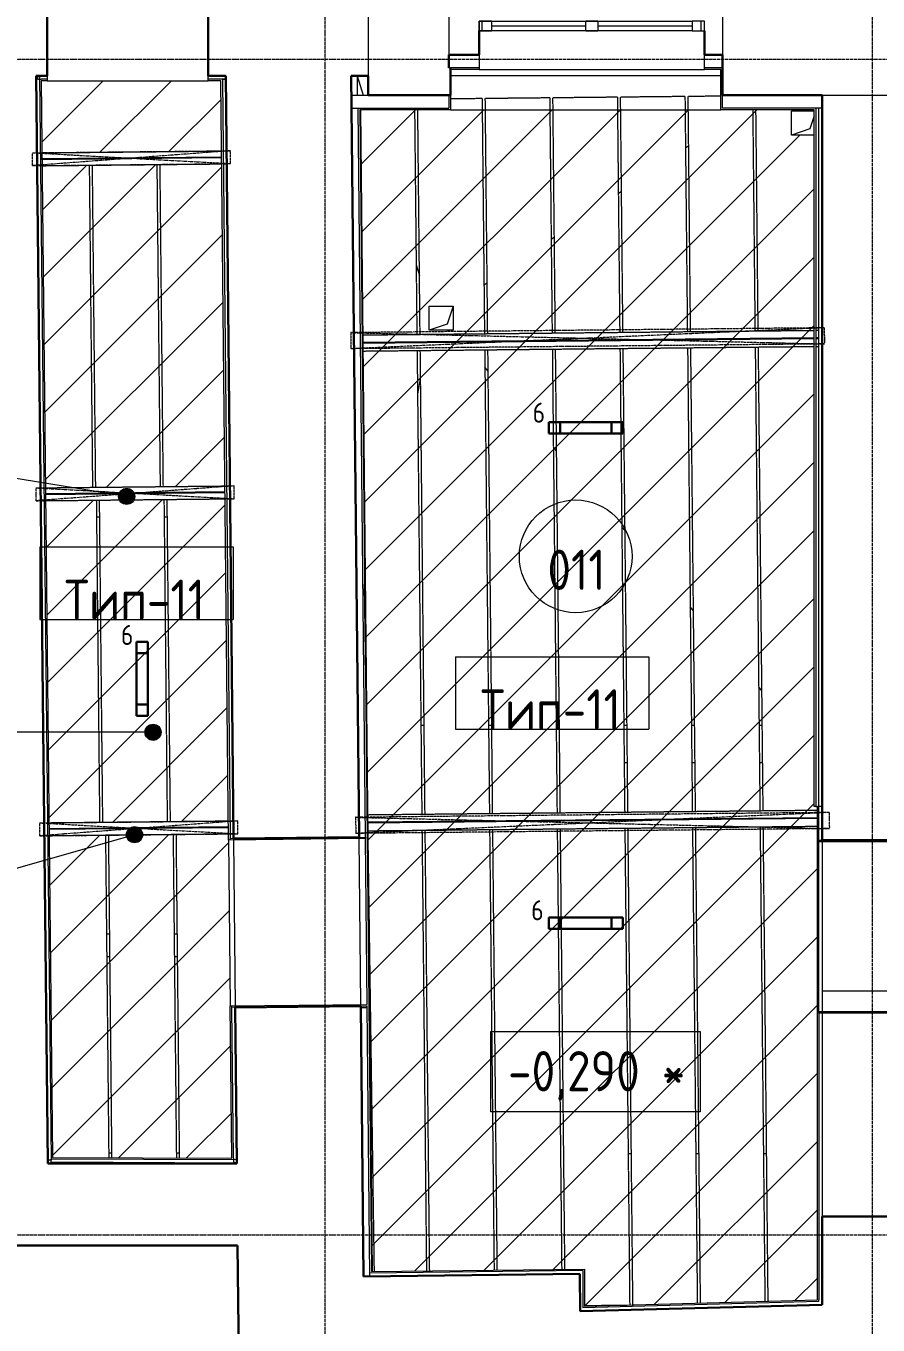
# Model space of a CAD drawing. Header units: millimetres. Extents: x -10295 to 67740, y -1344 to 46499.
# Drawn here: x 36591 to 41883, y 12384 to 20451 of the extents above; entities that cross this region are included whole.
import ezdxf

# ---------------------------------------------------------------- set-up
doc = ezdxf.new("R2010")
doc.units = ezdxf.units.MM
for name, pattern in [('ADSK_Линия сетки', [25, 20, -2.5, 0, -2.5]), ('ADSK_Штрих_ш3 п1_5', [4.5, 3, -1.5]), ('ADSK_Штрихпунктирная 2 точки_ш15 п1_5 п1_5 п1_5', [19.5, 15, -1.5, 0, -1.5, 0, -1.5])]:
    doc.linetypes.add(name, pattern=pattern)
for name, color, linetype, lineweight in [('_ Окна', 7, 'Continuous', 9), ('Аннотация', 7, 'Continuous', 18), ('Каркас', 7, 'Continuous', 18), ('Марки', 7, 'Continuous', 20), ('Марки помещений', 7, 'Continuous', 20), ('Обобщенные модели', 7, 'Continuous', 18), ('Окна', 7, 'Continuous', 9), ('Оси', 7, 'Continuous', 9), ('Отметки', 7, 'Continuous', 9), ('Перекрытие', 7, 'Continuous', 18), ('Потолки', 7, 'Continuous', 9), ('Потолки штриховка', 7, 'Continuous', 9), ('Стены внутренние', 7, 'Continuous', 18), ('Стены наружные', 7, 'Continuous', 18), ('Стены несущие', 7, 'Continuous', 30), ('Стены отделка', 7, 'Continuous', 30), ('Стены штриховка', 7, 'Continuous', 9)]:
    doc.layers.add(name, color=color, linetype=linetype, lineweight=lineweight)
doc.layers.add('Линии', color=7, linetype='Continuous', lineweight=9, true_color=0x00a600)
doc.styles.add('GOST Common_1', font='GOST_Common.ttf', dxfattribs={"width": 0.9, "height": 250})
doc.styles.add('GOST Common_2', font='GOST_Common.ttf', dxfattribs={"width": 0.9, "height": 250})
doc.styles.add('GOST Common_4', font='GOST_Common.ttf', dxfattribs={"width": 0.9, "height": 125})
doc.styles.add('GOST Common_B', font='', dxfattribs={"width": 0.9, "height": 250})
doc.styles.get('GOST Common_B').set_extended_font_data('GOST Common', bold=True)
pattern_1 = [(45, (0, 0), (-211.9927, 211.9927), [])]

# ---------------------------------------------------------------- blocks, each defined once
blk = doc.blocks.new('GM_Отверстие прямоугольное _в плите_ - Отверстие-V1-План потолков в подвале')
at = {"layer": 'Обобщенные модели'}
for p, q in [((-65, 75), (75, 75)), ((-65, 75), (75, 75)), ((-65, -45), (-37.5, 37.5)), ((-37.5, 37.5), (75, 75)), ((75, 75), (75, -75)), ((75, 75), (75, -75)), ((75, -75), (-65, -75)), ((75, -75), (-65, -75))]:
    blk.add_line(p, q, dxfattribs=at)
blk = doc.blocks.new('GM_Отверстие прямоугольное _в плите_ - Отверстие-V2-План потолков в подвале')
at = {"layer": 'Обобщенные модели'}
for p, q in [((-75, -75), (-75, 75)), ((-75, 75), (75, 75)), ((-75, -75), (-75, 75)), ((-75, 75), (75, 75)), ((-75, -75), (-37.5, 37.5)), ((-37.5, 37.5), (75, 75)), ((75, 75), (75, -75)), ((75, 75), (75, -75)), ((75, -75), (-75, -75)), ((75, -75), (-75, -75))]:
    blk.add_line(p, q, dxfattribs=at)
blk = doc.blocks.new('ADSK_Балка_Двутавр_ТипБ_АСТО20-93 - 80Х140н б3-2360380-План потолков в подвале')
at = {"layer": 'Каркас'}
for p, q in [((565.4, 2.7), (-551.4, 2.7)), ((565.4, -2.8), (-551.4, -2.8))]:
    blk.add_line(p, q, dxfattribs=at)
blk = doc.blocks.new('ADSK_Балка_Двутавр_ТипБ_АСТО20-93 - 80Х140н б3-2360381-План потолков в подвале')
at = {"layer": 'Каркас'}
for p, q in [((543.2, 2.7), (-572.4, 2.7)), ((543.2, -2.8), (-572.4, -2.8))]:
    blk.add_line(p, q, dxfattribs=at)
blk = doc.blocks.new('ADSK_Балка_Двутавр_ТипБ_АСТО20-93 - 80Х140н б3-2360382-План потолков в подвале')
at = {"layer": 'Каркас'}
for p, q in [((564.3, 2.7), (-550.1, 2.7)), ((564.3, -2.8), (-550.1, -2.8))]:
    blk.add_line(p, q, dxfattribs=at)
blk = doc.blocks.new('ADSK_Балка_Двутавр_ТипБ_АСТО20-93 - 100Х200Н б12-2360111-План потолков в подвале')
at = {"layer": 'Каркас'}
for p, q in [((-1420.8, 2.7), (-1425.8, 2.7)), ((1412.2, 2.7), (1392.2, 2.7)), ((-1420.8, -2.8), (-1425.8, -2.8)), ((1412.2, -2.8), (1392.2, -2.8))]:
    blk.add_line(p, q, dxfattribs=at)
at = {"layer": 'Каркас', "color": 18, "true_color": 0x050505}
for p, q in [((1382.2, 2.7), (-1420.8, 2.7)), ((1382.2, -2.8), (-1420.8, -2.8))]:
    blk.add_line(p, q, dxfattribs=at)
blk = doc.blocks.new('ADSK_Балка_Двутавр_ТипБ_АСТО20-93 - 100Х200Н б12-2360112-План потолков в подвале')
at = {"layer": 'Каркас'}
for p, q in [((-1377.2, 2.7), (-1382.2, 2.7)), ((-1377.2, -2.8), (-1382.2, -2.8))]:
    blk.add_line(p, q, dxfattribs=at)
at = {"layer": 'Каркас', "color": 18, "true_color": 0x050505}
for p, q in [((1415.6, 2.7), (-1377.2, 2.7)), ((1415.5, -2.8), (-1377.2, -2.8))]:
    blk.add_line(p, q, dxfattribs=at)
blk = doc.blocks.new('окна_rehau_двупольное - 1360х1320Н ОК33-3751932-План потолков в подвале')
at = {"layer": '_ Окна', "lineweight": 18}
for p, q in [((-700, -105), (-700, -45)), ((-700, -45), (-624, -45)), ((-624, -45), (-624, -105)), ((-38, -105), (-38, -45)), ((-38, -45), (38, -45)), ((38, -45), (38, -105)), ((624, -45), (624, -105)), ((700, -45), (624, -45)), ((700, -105), (700, -45)), ((-624, -105), (-700, -105)), ((38, -105), (-38, -105)), ((624, -105), (700, -105))]:
    blk.add_line(p, q, dxfattribs=at)
at = {"layer": '_ Окна'}
for p, q in [((-680, -105), (-680, -45)), ((-624, -75), (-38, -75)), ((38, -75), (624, -75)), ((680, -105), (680, -45))]:
    blk.add_line(p, q, dxfattribs=at)
at = {"layer": 'Окна'}
for p, q in [((-700, -45), (-700, -105)), ((-624, -45), (-700, -45)), ((-624, -45), (-38, -45)), ((38, -45), (-38, -45)), ((38, -45), (624, -45)), ((700, -45), (624, -45)), ((700, -105), (700, -45)), ((-700, -105), (-624, -105)), ((-38, -105), (-624, -105)), ((-38, -105), (38, -105)), ((624, -105), (38, -105)), ((624, -105), (700, -105))]:
    blk.add_line(p, q, dxfattribs=at)
blk = doc.blocks.new('ADSK_Марка_Помещение_ОдноЗначение - Номер-159740-План потолков в подвале')
at = {"layer": 'Марки помещений'}
blk.add_circle((0, 0), 3.5, dxfattribs=at)
blk = doc.blocks.new('Высотные отметки - Рамка-12095-План потолков в подвале')
at = {"layer": 'Аннотация', "lineweight": 20}
for p, q in [((-6.5, 0), (-6.5, 5)), ((-6.5, 5), (6.5, 5)), ((6.5, 5), (6.5, 0)), ((6.5, 0), (-6.5, 0))]:
    blk.add_line(p, q, dxfattribs=at)
blk = doc.blocks.new('ADSK_Марка_Потолок - ADSK_Марка и Смещение от уровня-155896-План потолков в подвале')
at = {"layer": 'Марки'}
for p, q in [((-6, 4.5), (-6, 0)), ((-6, 4.5), (6, 4.5)), ((6, 4.5), (6, 0)), ((-6, 0), (6, 0))]:
    blk.add_line(p, q, dxfattribs=at)

msp = doc.modelspace()

# ---------------------------------------------------------------- hatches: boundary and pattern name
at = {"layer": 'Отметки'}
h = msp.add_hatch(color=256, dxfattribs=at)
edge = h.paths.add_edge_path()
edge.add_arc((37216.697, 17529.915), 50, 0, 360)
h = msp.add_hatch(color=256, dxfattribs=at)
edge = h.paths.add_edge_path()
edge.add_arc((37380.552, 16065.156), 50, 0, 360)
h = msp.add_hatch(color=256, dxfattribs=at)
edge = h.paths.add_edge_path()
edge.add_arc((37265.546, 15429.144), 50, 0, 360)
at = {"layer": 'Потолки штриховка', "lineweight": 18}
h = msp.add_hatch(dxfattribs=at)
h.set_pattern_fill('FP_2', color=256, style=0, pattern_type=2)
h.set_pattern_definition(pattern_1)
h.paths.add_polyline_path([(37869.938, 13420.502), (37849.446, 15435.083), (36735.128, 15423.42), (36756.703, 13424.555), (37860.318, 13420.537)])
h.paths.add_polyline_path([(36734.265, 15503.744), (37848.63, 15515.263), (37828.291, 17514.868), (36712.789, 17503.42), (36734.142, 15515.263)])
h.paths.add_polyline_path([(36711.928, 17583.517), (37827.473, 17595.263), (37807.133, 19594.952), (36690.451, 19583.278), (36711.802, 17595.263)])
h.paths.add_polyline_path([(36689.588, 19663.589), (37806.317, 19675.121), (37801.88, 20111.318), (36684.78, 20111.318), (36689.465, 19675.121)])
h = msp.add_hatch(dxfattribs=at)
h.set_pattern_fill('FP_2', color=256, style=0, pattern_type=2)
h.set_pattern_definition(pattern_1)
h.paths.add_polyline_path([(40060.55, 12501.077), (41506.4, 12539.973), (41506.402, 15603.323), (41486.402, 15603.323), (41486.402, 19774.096), (41346.402, 19774.096), (41346.402, 19924.096), (41486.402, 19924.096), (41486.402, 19931.318), (38668.756, 19931.318), (38742.138, 12717.042), (40060.55, 12732.056), (40060.55, 12509.962)])
h.paths.add_polyline_path([(39245, 18561.318), (39095, 18561.318), (39095, 18711.318), (39245, 18711.318)])

# ---------------------------------------------------------------- linework, layer by layer
at = {"layer": 'Каркас', "color": 8, "linetype": 'ADSK_Штрих_ш3 п1_5', "lineweight": 9, "true_color": 0x808080}
for p, q in [((40263.987, 20008.925), (39864.008, 20004.856)), ((40263.987, 20008.925), (40264.777, 19931.318)), ((40683.966, 20013.197), (40283.986, 20009.128)), ((40284.778, 19931.318), (40283.986, 20009.128)), ((40683.966, 20013.197), (40684.799, 19931.318)), ((40906.854, 20015.464), (40703.965, 20013.4)), ((40704.8, 19931.318), (40703.965, 20013.4)), ((39424.031, 20000.381), (39226.854, 19998.375)), ((39424.031, 20000.381), (39424.733, 19931.318)), ((39844.009, 20004.653), (39444.03, 20000.584)), ((39444.734, 19931.318), (39444.03, 20000.584)), ((39844.009, 20004.653), (39844.755, 19931.318)), ((39864.756, 19931.318), (39864.008, 20004.856)), ((36689.588, 19663.589), (37806.319, 19674.948)), ((36690.448, 19583.594), (37807.133, 19594.952)), ((36984.16, 19586.581), (37004.504, 17586.493)), ((37024.502, 17586.696), (37004.158, 19586.785)), ((37404.137, 19590.853), (37424.481, 17590.765)), ((37444.479, 17590.968), (37424.135, 19591.056)), ((41496.402, 18561.385), (41516.402, 18561.588)), ((38677.982, 18532.717), (38682.982, 18532.768)), ((38678.999, 18432.722), (38683.999, 18432.773)), ((41496.402, 18461.38), (41516.402, 18461.583)), ((36711.928, 17583.517), (37827.477, 17594.864)), ((36712.788, 17503.522), (37828.291, 17514.868)), ((37028.208, 17506.73), (37048.55, 15506.941)), ((37068.548, 15507.144), (37048.206, 17506.933)), ((37448.186, 17511.002), (37468.527, 15511.213)), ((37488.525, 15511.416), (37468.184, 17511.205)), ((38710.689, 15808.815), (38693.733, 16984.19)), ((36734.265, 15503.744), (37848.632, 15515.079)), ((38708.286, 15553.443), (38713.286, 15553.494)), ((36735.124, 15423.749), (37849.446, 15435.083)), ((37085.085, 15427.309), (37105.469, 13423.286)), ((37125.47, 13423.213), (37105.083, 15427.512)), ((37505.062, 15431.58), (37525.505, 13421.756)), ((37545.506, 13421.683), (37525.06, 15431.784)), ((38709.303, 15453.449), (38714.303, 15453.5)), ((37105.774, 13393.284), (37105.825, 13388.338)), ((37125.825, 13388.338), (37125.775, 13393.212)), ((37525.811, 13391.755), (37525.831, 13389.77)), ((37545.829, 13389.973), (37545.811, 13391.682)), ((37385.059, 13388.338), (37525.831, 13389.77)), ((37545.829, 13389.973), (37669.528, 13391.232))]:
    msp.add_line(p, q, dxfattribs=at)
at = {"layer": 'Каркас', "color": 8, "linetype": 'ADSK_Штрих_ш3 п1_5', "lineweight": 9, "true_color": 0x828282}
for p, q in [((39004.712, 19931.318), (39018.903, 18536.184)), ((39038.902, 18536.388), (39024.713, 19931.318)), ((39424.733, 19931.318), (39438.881, 18540.456)), ((39458.88, 18540.66), (39444.734, 19931.318)), ((39844.755, 19931.318), (39858.859, 18544.728)), ((39878.858, 18544.932), (39864.756, 19931.318)), ((40264.777, 19931.318), (40278.837, 18549)), ((40298.836, 18549.204), (40284.778, 19931.318)), ((40684.799, 19931.318), (40698.816, 18553.272)), ((40718.815, 18553.476), (40704.8, 19931.318)), ((41104.82, 19931.318), (41118.794, 18557.544)), ((41138.793, 18557.748), (41124.821, 19931.318)), ((38682.982, 18532.768), (41486.402, 18561.283)), ((38683.999, 18432.773), (41486.402, 18461.278)), ((39020.383, 18436.194), (39049.671, 15556.916)), ((39069.67, 15557.119), (39040.382, 18436.398)), ((39440.361, 18440.466), (39469.649, 15561.188)), ((39489.648, 15561.391), (39460.36, 18440.67)), ((39860.34, 18444.738), (39889.627, 15565.46)), ((39909.626, 15565.663), (39880.339, 18444.942)), ((40280.318, 18449.01), (40309.605, 15569.732)), ((40329.604, 15569.935), (40300.317, 18449.214)), ((40700.296, 18453.282), (40729.584, 15574.004)), ((40749.583, 15574.207), (40720.295, 18453.485)), ((41120.275, 18457.554), (41149.562, 15578.276)), ((41169.561, 15578.479), (41140.273, 18457.757)), ((38714.372, 15553.505), (38710.689, 15808.815)), ((38713.286, 15553.494), (41506.402, 15581.905)), ((38714.303, 15453.5), (41506.402, 15481.9)), ((38755.289, 12717.192), (38715.815, 15453.515)), ((39050.688, 15456.921), (39078.518, 12720.873)), ((39098.517, 12721.101), (39070.687, 15457.125)), ((39470.666, 15461.193), (39498.491, 12725.656)), ((39518.49, 12725.883), (39490.665, 15461.397)), ((39890.644, 15465.465), (39918.464, 12730.438)), ((39938.463, 12730.666), (39910.643, 15465.668)), ((40310.623, 15469.737), (40340.743, 12508.563)), ((40358.874, 12692.368), (40330.621, 15469.94)), ((40730.601, 15474.009), (40760.651, 12519.781)), ((40780.646, 12520.316), (40750.6, 15474.212)), ((41150.579, 15478.281), (41180.558, 12531)), ((41200.554, 12531.534), (41170.578, 15478.484)), ((40360.739, 12509.097), (40358.878, 12692.042)), ((40060.55, 12505.467), (40325.922, 12508.167))]:
    msp.add_line(p, q, dxfattribs=at)
at = {"layer": 'Линии', "color": 7, "linetype": 'ADSK_Штрихпунктирная 2 точки_ш15 п1_5 п1_5 п1_5'}
for p, q in [((36631.726, 19664.01), (37861.662, 19676.52)), ((36632.54, 19584.014), (36631.726, 19664.01)), ((36631.726, 19664.01), (37862.476, 19596.525)), ((37861.662, 19676.52), (36632.54, 19584.014)), ((37862.476, 19596.525), (37861.662, 19676.52)), ((36632.54, 19584.014), (37862.476, 19596.525)), ((41549.083, 18576.922), (38607.833, 18547.004)), ((41549.083, 18576.922), (38608.85, 18447.009)), ((41549.083, 18576.922), (41550.1, 18476.927)), ((38607.833, 18547.004), (38608.85, 18447.009)), ((38607.833, 18547.004), (41550.1, 18476.927)), ((41550.1, 18476.927), (38608.85, 18447.009)), ((36654.077, 17582.929), (37884.013, 17595.439)), ((37884.013, 17595.439), (36654.891, 17502.933)), ((37884.827, 17515.443), (37884.013, 17595.439)), ((36654.891, 17502.933), (36654.077, 17582.929)), ((36654.077, 17582.929), (37884.827, 17515.443)), ((36654.891, 17502.933), (37884.827, 17515.443)), ((36676.423, 15502.24), (37906.36, 15514.75)), ((36677.237, 15422.244), (36676.423, 15502.24)), ((36676.423, 15502.24), (37907.174, 15434.755)), ((37906.36, 15514.75), (36677.237, 15422.244)), ((37907.174, 15434.755), (37906.36, 15514.75)), ((41579.698, 15567.077), (38638.448, 15537.16)), ((38638.448, 15537.16), (38639.465, 15437.165)), ((38638.448, 15537.16), (41580.715, 15467.083)), ((41579.698, 15567.077), (38639.465, 15437.165)), ((41579.698, 15567.077), (41580.715, 15467.083)), ((36677.237, 15422.244), (37907.174, 15434.755)), ((41580.715, 15467.083), (38639.465, 15437.165))]:
    msp.add_line(p, q, dxfattribs=at)
at = {"layer": 'Линии', "color": 5, "lineweight": 30, "true_color": 0x0000ff}
for p, q in [((39838.384, 17920.305), (39838.384, 17990.305)), ((39838.384, 17990.305), (40298.384, 17990.305)), ((39908.384, 17920.305), (39908.384, 17990.305)), ((40228.384, 17990.305), (40228.384, 17920.305)), ((40298.384, 17990.305), (40298.384, 17920.305)), ((40298.384, 17920.305), (39838.384, 17920.305)), ((37277.359, 16626.879), (37347.359, 16626.879)), ((37277.359, 16166.879), (37277.359, 16626.879)), ((37347.359, 16626.879), (37347.359, 16166.879)), ((37277.359, 16556.879), (37347.359, 16556.879)), ((37347.359, 16236.879), (37277.359, 16236.879)), ((37347.359, 16166.879), (37277.359, 16166.879))]:
    msp.add_line(p, q, dxfattribs=at)
at = {"layer": 'Линии', "color": 1, "lineweight": 30, "true_color": 0xff0000}
for p, q in [((39838.384, 14844.728), (39838.384, 14914.728)), ((39838.384, 14914.728), (40298.384, 14914.728)), ((40298.384, 14844.728), (39838.384, 14844.728)), ((39908.384, 14844.728), (39908.384, 14914.728)), ((40228.384, 14914.728), (40228.384, 14844.728)), ((40298.384, 14914.728), (40298.384, 14844.728))]:
    msp.add_line(p, q, dxfattribs=at)
at = {"layer": 'Оси', "linetype": 'ADSK_Линия сетки'}
for p, q in [((41849.565, 3191.655), (41849.565, 21766.318)), ((38449.565, 3191.655), (38449.565, 21422.132)), ((-9494.727, 20245), (56004.853, 20245)), ((-9494.727, 12945), (56004.853, 12945))]:
    msp.add_line(p, q, dxfattribs=at)
at = {"layer": 'Отметки', "lineweight": 20}
for p, q in [((37216.697, 17529.915), (35726.259, 17769.32)), ((37380.552, 16065.156), (35296.476, 16065.156)), ((37265.546, 15429.144), (36043.906, 15081.461))]:
    msp.add_line(p, q, dxfattribs=at)
at = {"layer": 'Отметки'}
for centre in [(37216.697, 17529.915), (37380.552, 16065.156), (37265.546, 15429.144)]:
    msp.add_circle(centre, 50, dxfattribs=at)
at = {"layer": 'Перекрытие'}
for p, q in [((38648.188, 20141.318), (38685.683, 20021.318)), ((38648.188, 20141.318), (38648.188, 20021.318)), ((40906.854, 20141.318), (39226.854, 20141.318)), ((38702.08, 16405.574), (38699.749, 16392.783)), ((38702.626, 16109.898), (38706.346, 16109.898))]:
    msp.add_line(p, q, dxfattribs=at)
at = {"layer": 'Перекрытие', "color": 18, "true_color": 0x050505}
for p, q in [((40707.082, 19706.926), (40687.219, 19693.4)), ((40289.95, 19422.879), (40270.086, 19409.353)), ((39872.817, 19138.832), (39852.954, 19125.305)), ((39014.501, 18968.953), (39035.175, 18902.786)), ((39455.685, 18854.784), (39435.821, 18841.258)), ((39461.706, 18308.347), (39441.465, 18331.976)), ((39042.066, 18270.895), (39023.122, 18166.96)), ((39886.775, 17812.146), (39866.534, 17835.775)), ((37029.256, 17403.73), (37049.256, 17403.73)), ((37449.277, 17403.73), (37469.277, 17403.73)), ((40311.844, 17315.945), (40291.603, 17339.574)), ((40736.913, 16819.744), (40716.672, 16843.373)), ((41161.982, 16323.543), (41141.741, 16347.172)), ((39044.046, 16109.898), (39064.047, 16109.898)), ((39464.067, 16109.898), (39484.068, 16109.898)), ((39884.089, 16109.898), (39904.09, 16109.898)), ((40304.111, 16109.898), (40324.112, 16109.898)), ((40724.133, 16109.898), (40744.134, 16109.898)), ((41144.154, 16109.898), (41164.155, 16109.898)), ((40326.502, 15874.898), (40306.501, 15874.898)), ((40746.524, 15874.898), (40726.523, 15874.898)), ((41166.546, 15874.898), (41146.545, 15874.898)), ((37111.344, 14811.98), (37091.344, 14811.98)), ((37531.364, 14811.98), (37511.364, 14811.98)), ((37092.768, 14671.98), (37112.768, 14671.98)), ((37512.788, 14671.98), (37532.788, 14671.98)), ((37125.172, 13452.473), (37105.172, 13452.473)), ((37545.193, 13452.473), (37525.193, 13452.473)), ((40331.165, 13450.174), (40351.166, 13450.174)), ((40751.187, 13450.174), (40771.188, 13450.174)), ((41171.209, 13450.174), (41191.21, 13450.174))]:
    msp.add_line(p, q, dxfattribs=at)
at = {"layer": 'Потолки', "color": 18, "true_color": 0x050505}
msp.add_line((38668.756, 19931.318), (38742.138, 12717.042), dxfattribs=at)
at = {"layer": 'Потолки'}
for p, q in [((39226.854, 19931.318), (40906.854, 19931.318)), ((41496.402, 15603.323), (41506.402, 15603.323))]:
    msp.add_line(p, q, dxfattribs=at)
at = {"layer": 'Потолки', "color": 18, "true_color": 0x070707}
for p, q in [((41506.402, 15395.845), (41506.402, 15395.845)), ((40060.55, 12501.077), (41506.402, 12539.706))]:
    msp.add_line(p, q, dxfattribs=at)
at = {"layer": 'Стены внутренние'}
for p, q in [((39216.854, 20191.318), (39226.854, 20191.318)), ((37879.841, 15396.43), (37890.317, 14366.483)), ((38670.277, 14374.417), (38659.8, 15404.363)), ((42016.402, 14458.096), (41536.402, 14458.096))]:
    msp.add_line(p, q, dxfattribs=at)
at = {"layer": 'Стены наружные'}
for p, q in [((39405.501, 20181.318), (40805.501, 20181.318)), ((36722.842, 20111.318), (37722.842, 20111.318)), ((37849.842, 15396.125), (37860.318, 14366.178))]:
    msp.add_line(p, q, dxfattribs=at)
at = {"layer": 'Стены несущие'}
for p, q in [((36722.842, 20651.318), (36722.842, 20141.318)), ((37722.842, 20141.318), (37722.842, 20651.318)), ((39405.501, 20421.318), (39405.501, 20271.318)), ((40805.501, 20271.318), (40805.501, 20421.318)), ((39216.854, 20271.318), (39216.854, 20191.318)), ((39405.501, 20271.318), (39216.854, 20271.318)), ((40805.501, 20271.318), (40916.854, 20271.318)), ((40916.854, 20021.318), (40916.854, 20271.318)), ((39226.854, 20191.318), (39226.854, 20021.318)), ((36654.456, 20141.318), (36726.983, 13388.338)), ((36722.842, 20141.318), (36654.456, 20141.318)), ((37722.842, 20141.318), (37831.577, 20141.318)), ((37879.739, 15406.429), (37831.577, 20141.318)), ((38611.617, 20141.318), (38659.698, 15414.363)), ((38716.854, 20141.318), (38611.617, 20141.318)), ((38716.854, 20021.318), (38716.854, 20141.318)), ((39226.854, 20021.318), (38716.854, 20021.318)), ((41536.402, 20021.318), (40916.854, 20021.318)), ((41536.402, 15395.596), (41536.402, 20021.318)), ((38659.698, 15414.363), (37879.739, 15406.429)), ((42016.402, 15395.596), (41536.402, 15395.596)), ((37890.419, 14356.483), (38670.378, 14364.417)), ((38670.378, 14364.417), (38687.447, 12686.417)), ((37900.266, 13388.338), (37890.419, 14356.483)), ((36726.983, 13388.338), (37900.266, 13388.338)), ((41536.402, 12510.496), (41536.402, 13058.096)), ((41536.402, 13058.096), (42016.402, 13058.096)), ((37905.454, 12878.338), (7648.134, 12878.338)), ((37912.684, 12167.561), (37905.454, 12878.338)), ((38687.447, 12686.417), (40030.55, 12701.713)), ((40030.55, 12701.713), (40033.185, 12470.335)), ((40033.185, 12470.335), (41536.402, 12510.496))]:
    msp.add_line(p, q, dxfattribs=at)
at = {"layer": 'Стены отделка', "lineweight": 9}
for p, q in [((39405.501, 20271.318), (39405.501, 20181.318)), ((40805.501, 20181.318), (40805.501, 20271.318)), ((39405.501, 20181.318), (39226.854, 20181.318)), ((40906.854, 20181.318), (40805.501, 20181.318)), ((40906.854, 19931.318), (40906.854, 20181.318)), ((36654.456, 20141.318), (36674.455, 20141.533)), ((36664.456, 20121.318), (36664.456, 20141.318)), ((36664.456, 20121.318), (36684.672, 20121.318)), ((36674.455, 20141.533), (36746.769, 13408.348)), ((36684.78, 20111.318), (36756.596, 13424.556)), ((36722.842, 20111.318), (36684.78, 20111.318)), ((36722.842, 20141.318), (36722.842, 20111.318)), ((37722.842, 20111.318), (37722.842, 20141.318)), ((37801.88, 20111.318), (37722.842, 20111.318)), ((37849.842, 15396.125), (37801.88, 20111.318)), ((37831.577, 20121.318), (37811.779, 20121.318)), ((37811.779, 20121.318), (37811.881, 20111.318)), ((37811.781, 20121.117), (37831.78, 20121.32)), ((37831.577, 20141.318), (37831.577, 20121.318)), ((38612.838, 20021.318), (38716.854, 20021.318)), ((38612.838, 19941.318), (38612.838, 20021.318)), ((39226.854, 20021.318), (39226.854, 19931.318)), ((38612.838, 19941.318), (39216.854, 19941.318)), ((38613.651, 19941.327), (38653.649, 19941.734)), ((38659.698, 15414.363), (38613.651, 19941.327)), ((38699.696, 15414.77), (38653.649, 19941.734)), ((38663.756, 19931.318), (38709.696, 15414.871)), ((39226.854, 19931.318), (38663.756, 19931.318)), ((41486.402, 19931.318), (40906.854, 19931.318)), ((41486.402, 15603.323), (41486.402, 19931.318)), ((41536.402, 19941.318), (41496.402, 19941.318)), ((41496.402, 19941.318), (41496.402, 15603.323)), ((41516.402, 15603.323), (41516.402, 19941.318)), ((41496.402, 15603.323), (41486.402, 15603.323)), ((41536.402, 15603.323), (41506.402, 15603.323)), ((41506.402, 12539.706), (41506.402, 15603.323)), ((37859.74, 15406.226), (38699.696, 15414.77)), ((38659.79, 15405.33), (38659.698, 15414.363)), ((38699.696, 15414.77), (38699.788, 15405.736)), ((38709.696, 15414.871), (38737.138, 12716.985)), ((38699.798, 15404.77), (37849.842, 15396.125)), ((37859.842, 15396.226), (37859.766, 15403.663)), ((37879.739, 15406.429), (37879.841, 15396.43)), ((38699.788, 15405.736), (38659.79, 15405.33)), ((38710.274, 14374.823), (38699.798, 15404.77)), ((41516.402, 15395.596), (42036.402, 15395.596)), ((42036.402, 15385.596), (41516.402, 15385.596)), ((41536.402, 15395.596), (41536.402, 13058.096)), ((37860.318, 14366.178), (38710.274, 14374.823)), ((37869.938, 13420.502), (37860.318, 14366.178)), ((37870.446, 14353.717), (37870.318, 14366.28)), ((38710.376, 14364.824), (37870.42, 14356.28)), ((37890.317, 14366.483), (37890.419, 14356.483)), ((38727.444, 12686.824), (38710.376, 14364.824)), ((38670.47, 14355.384), (38710.468, 14355.791)), ((41516.402, 14330.596), (42036.402, 14330.596)), ((42036.402, 14320.596), (41516.402, 14320.596)), ((36746.769, 13408.348), (36726.771, 13408.133)), ((37900.401, 13410.391), (36746.702, 13414.592)), ((36746.801, 13394.591), (36746.874, 13414.591)), ((37900.328, 13390.391), (36746.801, 13394.591)), ((36756.596, 13424.556), (37869.938, 13420.502)), ((37879.939, 13420.466), (37880.24, 13390.786)), ((37900.401, 13410.391), (37900.328, 13390.391)), ((37900.239, 13390.989), (37880.24, 13390.786)), ((38727.444, 12686.824), (38687.447, 12686.417)), ((40050.55, 12721.942), (38727.241, 12706.872)), ((38727.656, 12686.875), (38727.429, 12706.874)), ((38737.138, 12716.985), (40060.55, 12732.056)), ((40030.55, 12470.265), (40030.55, 12701.713)), ((40050.55, 12721.942), (40050.55, 12490.806)), ((40060.55, 12732.056), (40060.55, 12501.077)), ((41516.402, 12529.969), (41516.402, 12539.973)), ((41536.402, 12510.496), (41516.402, 12510.496)), ((41516.402, 12510.496), (41516.402, 12509.962)), ((40033.185, 12470.335), (40030.55, 12470.265))]:
    msp.add_line(p, q, dxfattribs=at)
at = {"layer": 'Стены штриховка'}
for p, q in [((39216.854, 20781.318), (39216.854, 20271.318)), ((40916.854, 20781.318), (40916.854, 20271.318)), ((38716.854, 20651.318), (38716.854, 20141.318)), ((39405.501, 20191.318), (39226.854, 20191.318)), ((40916.854, 20191.318), (40805.501, 20191.318)), ((36722.842, 20121.318), (36684.672, 20121.318)), ((37811.779, 20121.318), (37722.842, 20121.318)), ((37811.881, 20111.318), (37859.766, 15403.663)), ((39216.854, 20021.318), (39216.854, 19941.318)), ((40916.854, 19941.318), (40916.854, 20021.318)), ((41536.402, 20021.318), (42016.402, 20021.318)), ((41496.402, 19941.318), (40916.854, 19941.318)), ((41516.402, 14320.596), (41516.402, 15603.323)), ((37879.939, 13420.466), (37870.446, 14353.717)), ((41516.402, 14320.596), (41516.402, 12539.973)), ((41516.402, 12529.969), (40050.55, 12490.806))]:
    msp.add_line(p, q, dxfattribs=at)

# ---------------------------------------------------------------- block references
at = {"layer": 'Каркас'}
for name, p, rotation in [('ADSK_Балка_Двутавр_ТипБ_АСТО20-93 - 80Х140н б3-2360380-План потолков в подвале', (37241.369, 19629.2), 0.5827800416469431), ('ADSK_Балка_Двутавр_ТипБ_АСТО20-93 - 100Х200Н б12-2360111-План потолков в подвале', (40104.259, 18497.222), 0.5827800416475686), ('ADSK_Балка_Двутавр_ТипБ_АСТО20-93 - 80Х140н б3-2360381-План потолков в подвале', (37284.719, 17549.341), 0.5827800416469431), ('ADSK_Балка_Двутавр_ТипБ_АСТО20-93 - 100Х200Н б12-2360112-План потолков в подвале', (40090.94, 15517.505), 0.5827800416475686), ('ADSK_Балка_Двутавр_ТипБ_АСТО20-93 - 80Х140н б3-2360382-План потолков в подвале', (37284.719, 15469.341), 0.5827800416469431)]:
    msp.add_blockref(name, p, dxfattribs=dict(at, rotation=rotation))
at = {"layer": 'Марки', "xscale": 99.99999999999993, "yscale": 99.99999999999993, "zscale": 99.99999999999993}
for p in [(37277.359, 16765.91), (39859.927, 16084.612)]:
    msp.add_blockref('ADSK_Марка_Потолок - ADSK_Марка и Смещение от уровня-155896-План потолков в подвале', p, dxfattribs=at)
at = {"layer": 'Марки помещений', "xscale": 99.99999999999993, "yscale": 99.99999999999993, "zscale": 99.99999999999993}
msp.add_blockref('ADSK_Марка_Помещение_ОдноЗначение - Номер-159740-План потолков в подвале', (40005.485, 17157.714), dxfattribs=at)
at = {"layer": 'Обобщенные модели', "rotation": 180}
for name, p in [('GM_Отверстие прямоугольное _в плите_ - Отверстие-V1-План потолков в подвале', (41421.402, 19849.096)), ('GM_Отверстие прямоугольное _в плите_ - Отверстие-V2-План потолков в подвале', (39170, 18636.318))]:
    msp.add_blockref(name, p, dxfattribs=at)
at = {"layer": 'Окна'}
msp.add_blockref('окна_rehau_двупольное - 1360х1320Н ОК33-3751932-План потолков в подвале', (40105.501, 20526.318), dxfattribs=at)
at = {"layer": 'Отметки', "lineweight": 20, "xscale": 99.99999999999993, "yscale": 99.99999999999993, "zscale": 99.99999999999993}
msp.add_blockref('Высотные отметки - Рамка-12095-План потолков в подвале', (40129.34, 13707.186), dxfattribs=at)

# ---------------------------------------------------------------- texts
at = {"layer": 'Аннотация', "lineweight": 9, "char_height": 125, "width": 175.5, "attachment_point": 5, "line_spacing_factor": 1.022766, "style": 'GOST Common_4'}
for insert in [(39776.603, 18049.81), (37219.796, 16669.489), (39767.917, 14960.144)]:
    msp.add_mtext('\\pt180,360,540,720,900,1080,1260,1440,1620,1800,1980,2160,2340,2520,2700,2880,3060,3240,3420,3600,3780,3960,4140,4320,4500,4680,4860,5040,5220,5400,5580,5760;6', dxfattribs=dict(at, insert=insert))
at = {"layer": 'Марки', "lineweight": 9, "char_height": 250, "width": 910.8, "attachment_point": 5, "line_spacing_factor": 1.022766, "style": 'GOST Common_B'}
for insert in [(37267.178, 16888.066), (39849.746, 16206.768)]:
    msp.add_mtext('\\pt1143,2286,3429,4572,5715,6858,8001,9144,10287,11430,12573,13716,14859,16002,17145,18288,19431,20574,21717,22860,24003,25146,26289,27432,28575,29718,30861,32004,33147,34290,35433,36576;Тип-11', dxfattribs=dict(at, insert=insert))
at = {"layer": 'Марки помещений', "lineweight": 9, "insert": (40010.428, 17074.133), "char_height": 250, "width": 393.3, "attachment_point": 5, "line_spacing_factor": 1.022766, "style": 'GOST Common_1'}
msp.add_mtext('\\pt450,900,1350,1800,2250,2700,3150,3600,4050,4500,4950,5400,5850,6300,6750,7200,7650,8100,8550,9000,9450,9900,10350,10800,11250,11700,12150,12600,13050,13500,13950,14400;011', dxfattribs=at)
at = {"layer": 'Отметки', "lineweight": 20, "insert": (39585.01, 14085.474), "char_height": 250, "width": 1306.39347, "attachment_point": 1, "line_spacing_factor": 1.022761, "style": 'GOST Common_2'}
msp.add_mtext('-0,290 *', dxfattribs=at)

doc.saveas('drawing.dxf')
